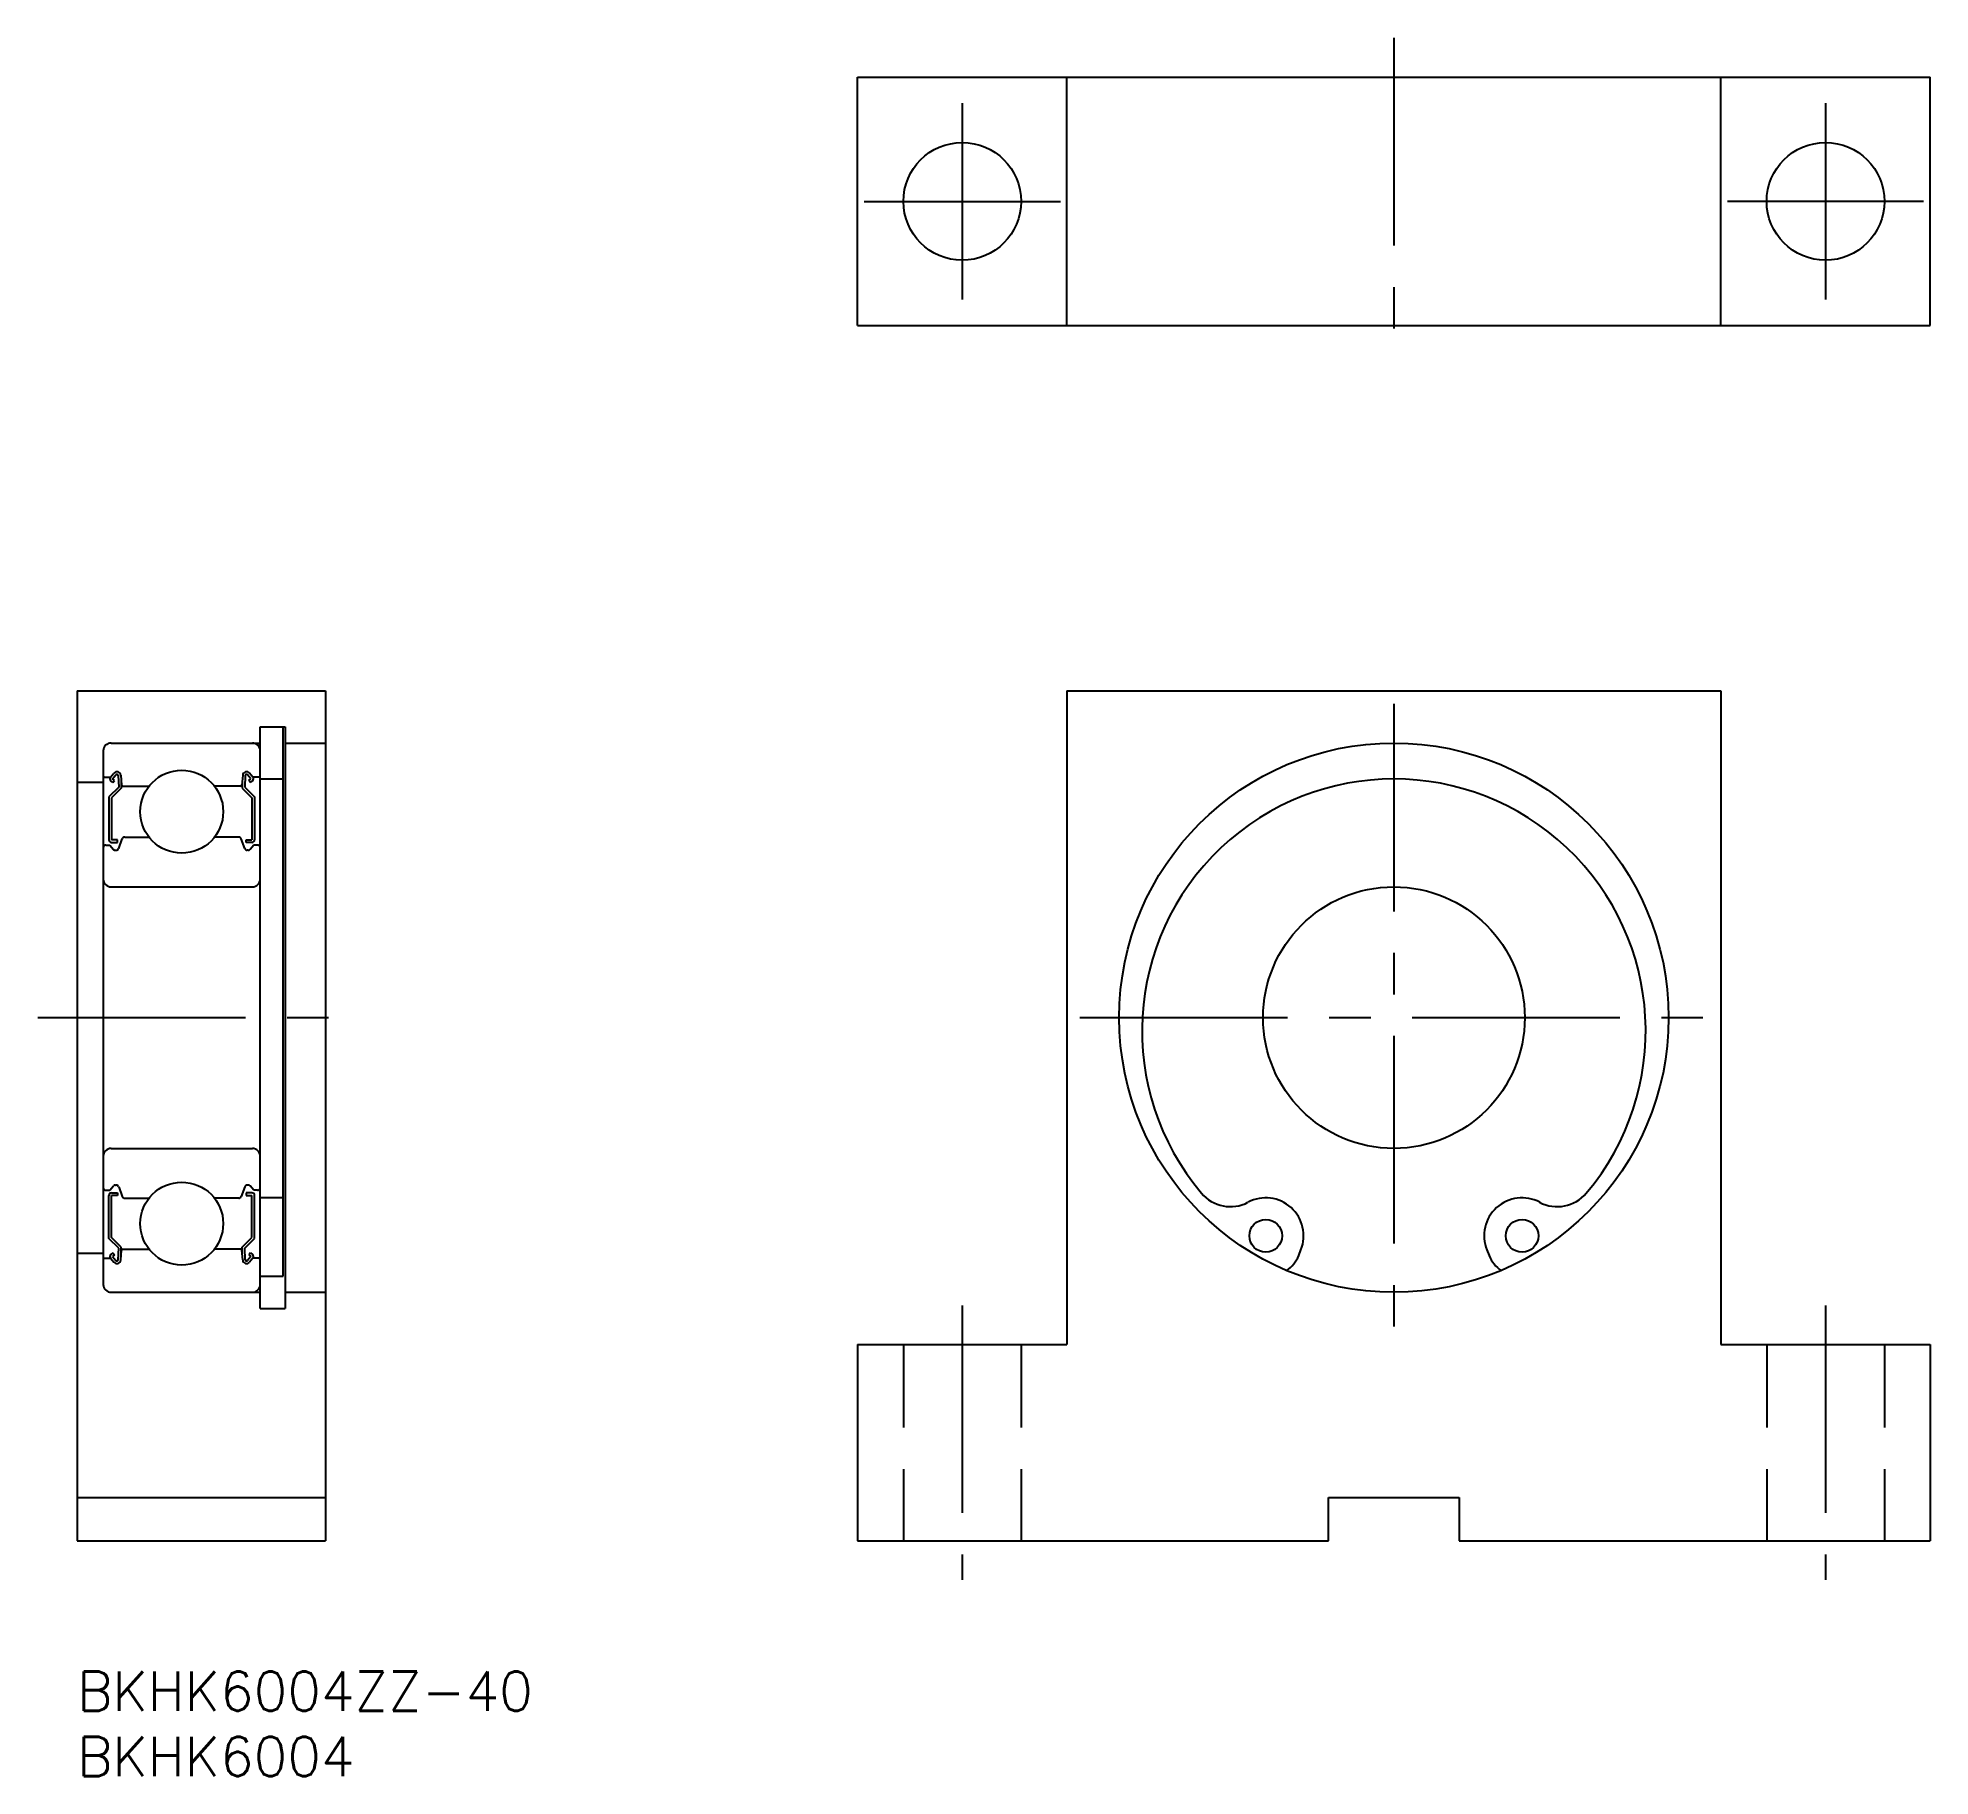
# Model space of a CAD drawing. Extents: x -3 to 142, y -8 to 125.
import ezdxf

# ---------------------------------------------------------------- set-up
doc = ezdxf.new("R2010")
doc.units = 0
doc.header["$LTSCALE"] = 0.5
doc.linetypes.add('CENTER', pattern=[50.8, 31.75, -6.35, 6.35, -6.35])
doc.linetypes.add('DASHED', pattern=[19.05, 12.7, -6.35])
for name, color, linetype in [('MSM_CENTER', 1, 'CENTER'), ('MSM_CONTINUOUS', 7, 'CONTINUOUS'), ('MSM_DASHED', 4, 'DASHED'), ('MSM_PART_NUMBER', 7, 'CONTINUOUS')]:
    doc.layers.add(name, color=color, linetype=linetype)
doc.styles.get("Standard").update_dxf_attribs({"font": 'txt.shx', "height": 3, "bigfont": 'bigfont.shx'})

# ---------------------------------------------------------------- blocks, each defined once
blk = doc.blocks.new('*U4')
at = {"layer": 'MSM_PART_NUMBER'}
blk.add_text('BKHK6004ZZ-40', height=3, dxfattribs=at).set_placement((0, -3))
blk = doc.blocks.new('*U5')
at = {"layer": 'MSM_PART_NUMBER'}
blk.add_text('BKHK6004', height=3, dxfattribs=at).set_placement((0, -8))

msp = doc.modelspace()

# ---------------------------------------------------------------- linework, layer by layer
at = {"layer": 'MSM_CENTER'}
for p, q in [((100.67, 124.92), (100.67, 99.92)), ((67.67, 119.92), (67.67, 104.92)), ((133.67, 119.92), (133.67, 104.92)), ((60.17, 112.42), (75.17, 112.42)), ((141.17, 112.42), (126.17, 112.42)), ((100.67, 74), (100.67, 26)), ((-3, 50), (22, 50)), ((76.67, 50), (124.67, 50)), ((67.67, 28), (67.67, 7)), ((133.67, 28), (133.67, 7))]:
    msp.add_line(p, q, dxfattribs=at)
at = {"layer": 'MSM_CONTINUOUS'}
for p, q in [((59.67, 102.92), (59.67, 121.92)), ((59.67, 121.92), (141.67, 121.92)), ((75.67, 102.92), (75.67, 121.92)), ((125.67, 102.92), (125.67, 121.92)), ((141.67, 102.92), (141.67, 121.92)), ((59.67, 102.92), (141.67, 102.92)), ((0, 75), (0, 10)), ((0, 75), (19, 75)), ((19, 75), (19, 10)), ((75.67, 75), (125.67, 75)), ((75.67, 75), (75.67, 25)), ((125.67, 75), (125.67, 25)), ((2.6, 71), (14, 71)), ((14, 27.75), (14, 72.25)), ((14, 72.25, 0.88), (15.9, 72.25, 0.88)), ((15.75, 30.24, 1.25), (15.75, 72.25, 1.25)), ((15.9, 72.25), (15.9, 27.75)), ((15.9, 71, 0.88), (19, 71, 0.88)), ((2, 70.4), (2, 29.6)), ((0, 68), (2, 68)), ((2.1, 68.4), (2.56, 68.4)), ((2.56, 68.4), (2.81, 68.7)), ((2.74, 67.99), (2.58, 68.12)), ((2.71, 68.27), (2.96, 68.57)), ((2.87, 68.14), (2.71, 68.27)), ((2.74, 67.99), (2.87, 68.14)), ((3.14, 68.51), (3.18, 67.63)), ((3.34, 68.53), (3.4, 67.79)), ((3.38, 68.02), (3.38, 67.55)), ((12.66, 68.53), (12.6, 67.79)), ((12.62, 68.02), (12.62, 67.55)), ((12.86, 68.51), (12.82, 67.63)), ((13.29, 68.27), (13.04, 68.57)), ((13.13, 68.14), (13.29, 68.27)), ((13.26, 67.99), (13.13, 68.14)), ((13.44, 68.4), (13.19, 68.7)), ((13.26, 67.99), (13.42, 68.12)), ((13.9, 68.4), (13.44, 68.4)), ((14, 68.25, 0.88), (15.75, 68.25, 0.88)), ((3.18, 67.63), (2.43, 66.88)), ((2.43, 66.88), (2.43, 63.6)), ((3.38, 67.55), (2.63, 66.8)), ((2.63, 66.8), (2.63, 63.6)), ((3.5, 67.7), (5.49, 67.7)), ((12.5, 67.7), (10.51, 67.7)), ((12.62, 67.55), (13.37, 66.8)), ((12.82, 67.63), (13.57, 66.88)), ((13.37, 66.8), (13.37, 63.6)), ((13.57, 66.88), (13.57, 63.6)), ((3.18, 62.93), (3.45, 63.67)), ((3.64, 63.8), (5.49, 63.8)), ((12.36, 63.8), (10.51, 63.8)), ((12.82, 62.93), (12.55, 63.67)), ((2.2, 63.2), (2.5, 63.2)), ((2.5, 63.2), (2.78, 62.87)), ((3.08, 63.6), (2.63, 63.6)), ((2.63, 63.4), (3.08, 63.4)), ((2.93, 62.8), (2.99, 62.8)), ((3.08, 63.4), (3.08, 63.6)), ((12.92, 63.4), (12.92, 63.6)), ((12.92, 63.6), (13.37, 63.6)), ((13.37, 63.4), (12.92, 63.4)), ((13.07, 62.8), (13.01, 62.8)), ((13.5, 63.2), (13.22, 62.87)), ((13.8, 63.2), (13.5, 63.2)), ((2.6, 60), (13.4, 60)), ((0, 42.5), (0, 42.5)), ((2.6, 40), (13.4, 40)), ((2.2, 36.8), (2.5, 36.8)), ((2.43, 33.12), (2.43, 36.4)), ((2.5, 36.8), (2.78, 37.13)), ((2.63, 36.6), (3.08, 36.6)), ((2.63, 33.2), (2.63, 36.4)), ((3.08, 36.4), (2.63, 36.4)), ((2.93, 37.2), (2.99, 37.2)), ((3.08, 36.6), (3.08, 36.4)), ((3.18, 37.07), (3.45, 36.33)), ((3.64, 36.2), (5.49, 36.2)), ((12.36, 36.2), (10.51, 36.2)), ((12.82, 37.07), (12.55, 36.33)), ((12.92, 36.6), (12.92, 36.4)), ((13.37, 36.6), (12.92, 36.6)), ((12.92, 36.4), (13.37, 36.4)), ((13.07, 37.2), (13.01, 37.2)), ((13.5, 36.8), (13.22, 37.13)), ((13.37, 33.2), (13.37, 36.4)), ((13.8, 36.8), (13.5, 36.8)), ((13.57, 33.12), (13.57, 36.4)), ((15.75, 36.22), (14, 36.22)), ((0, 32), (2, 32)), ((3.18, 32.37), (2.43, 33.12)), ((2.74, 32.01), (2.58, 31.88)), ((3.38, 32.45), (2.63, 33.2)), ((2.87, 31.86), (2.71, 31.73)), ((2.74, 32.01), (2.87, 31.86)), ((3.14, 31.49), (3.18, 32.37)), ((3.34, 31.47), (3.4, 32.21)), ((3.38, 31.98), (3.38, 32.45)), ((3.5, 32.3), (5.49, 32.3)), ((12.5, 32.3), (10.51, 32.3)), ((12.66, 31.47), (12.6, 32.21)), ((12.62, 32.45), (13.37, 33.2)), ((12.62, 31.98), (12.62, 32.45)), ((12.82, 32.37), (13.57, 33.12)), ((12.86, 31.49), (12.82, 32.37)), ((13.26, 32.01), (13.13, 31.86)), ((13.13, 31.86), (13.29, 31.73)), ((13.26, 32.01), (13.42, 31.88)), ((93.39, 31.81), (93.56, 32.24)), ((107.77, 32.24), (107.95, 31.81)), ((2.1, 31.6), (2.56, 31.6)), ((2.56, 31.6), (2.81, 31.3)), ((2.71, 31.73), (2.96, 31.43)), ((13.29, 31.73), (13.04, 31.43)), ((13.44, 31.6), (13.19, 31.3)), ((13.9, 31.6), (13.44, 31.6)), ((2.6, 29), (14, 29)), ((5.5, 29), (5.5, 29)), ((14, 30.24, 0.88), (15.75, 30.24, 0.88)), ((15.9, 29, 0.88), (19, 29, 0.88)), ((14, 27.75, 0.88), (15.9, 27.75, 0.88)), ((59.67, 25), (59.67, 10)), ((59.67, 25), (75.67, 25)), ((125.67, 25), (141.67, 25)), ((141.67, 25), (141.67, 10)), ((0, 13.3), (19, 13.3)), ((95.67, 13.3), (105.67, 13.3)), ((95.67, 10), (95.67, 13.3)), ((105.67, 13.3), (105.67, 10)), ((0, 10), (19, 10)), ((59.67, 10), (95.67, 10)), ((105.67, 10), (141.67, 10))]:
    msp.add_line(p, q, dxfattribs=at)
for centre, radius in [((67.67, 112.42), 4.5), ((133.67, 112.42), 4.5), ((100.67, 50), 21), ((8, 65.75), 3.17), ((100.67, 50), 10), ((8, 34.25), 3.17), ((90.87, 33.32), 1.25), ((110.47, 33.32), 1.25)]:
    msp.add_circle(centre, radius, dxfattribs=at)
for centre, radius, start, end in [((2.6, 70.4), 0.6, 90, 180), ((13.4, 70.4), 0.6, 0, 90), ((2.1, 68.5), 0.1, 180, 270), ((2.71, 68.27), 0.2, 140.002, 230.0826), ((3.04, 68.5), 0.3, 4.9967, 140.002), ((3.04, 68.5), 0.1, 2.8198, 140.0002), ((12.96, 68.5), 0.3, 39.998, 175.0033), ((12.96, 68.5), 0.1, 39.9998, 177.1802), ((13.29, 68.27), 0.2, 309.9174, 39.998), ((13.9, 68.5), 0.1, 270, 0), ((100.67, 49), 19.25, 319.8252, 220.1748), ((3.5, 67.8), 0.1, 184.9967, 270), ((12.5, 67.8), 0.1, 270, 355.0033), ((3.64, 63.6), 0.2, 90, 159.9914), ((12.36, 63.6), 0.2, 20.0086, 90), ((2.2, 63), 0.2, 90, 180), ((2.63, 63.6), 0.2, 180, 270), ((2.93, 63), 0.2, 219.9945, 270), ((2.99, 63), 0.2, 270, 339.9914), ((13.01, 63), 0.2, 200.0086, 270), ((13.07, 63), 0.2, 270, 320.0055), ((13.37, 63.6), 0.2, 270, 0), ((13.8, 63), 0.2, 0, 90), ((2.6, 60.6), 0.6, 180, 270), ((13.4, 60.6), 0.6, 270, 0), ((2.6, 39.4), 0.6, 90, 180), ((13.4, 39.4), 0.6, 0, 90), ((2.2, 37), 0.2, 180, 270), ((2.63, 36.4), 0.2, 90, 180), ((2.93, 37), 0.2, 90, 140.0055), ((2.99, 37), 0.2, 20.0086, 90), ((3.64, 36.4), 0.2, 200.0086, 270), ((12.36, 36.4), 0.2, 270, 339.9914), ((13.01, 37), 0.2, 90, 159.9914), ((13.07, 37), 0.2, 39.9945, 90), ((13.37, 36.4), 0.2, 0, 90), ((13.8, 37), 0.2, 270, 0), ((88.17, 38.45), 2.9, 220.1748, 297.6623), ((90.87, 33.32), 2.9, 338.1911, 117.6623), ((110.47, 33.32), 2.9, 62.3377, 201.8089), ((113.16, 38.45), 2.9, 242.3377, 319.8252), ((2.71, 31.73), 0.2, 129.9174, 219.998), ((3.5, 32.2), 0.1, 90, 175.0033), ((12.5, 32.2), 0.1, 4.9967, 90), ((13.29, 31.73), 0.2, 320.002, 50.0826), ((2.1, 31.5), 0.1, 90, 180), ((3.04, 31.5), 0.3, 219.998, 355.0033), ((3.04, 31.5), 0.1, 219.9998, 357.1802), ((12.96, 31.5), 0.3, 184.9967, 320.002), ((12.96, 31.5), 0.1, 182.8198, 320.0002), ((13.9, 31.5), 0.1, 0, 90), ((91.07, 32.74), 2.5, 304.0128, 338.1911), ((110.27, 32.74), 2.5, 201.8089, 235.9872), ((2.6, 29.6), 0.6, 180, 270), ((13.4, 29.6), 0.6, 270, 0)]:
    msp.add_arc(centre, radius, start, end, dxfattribs=at)
at = {"layer": 'MSM_DASHED'}
for p, q in [((63.17, 25), (63.17, 10)), ((72.17, 25), (72.17, 10)), ((129.17, 25), (129.17, 10)), ((138.17, 25), (138.17, 10))]:
    msp.add_line(p, q, dxfattribs=at)

# ---------------------------------------------------------------- block references
at = {"layer": 'MSM_CONTINUOUS'}
for name in ['*U4', '*U5']:
    msp.add_blockref(name, (0, 0), dxfattribs=at)

doc.saveas('drawing.dxf')
